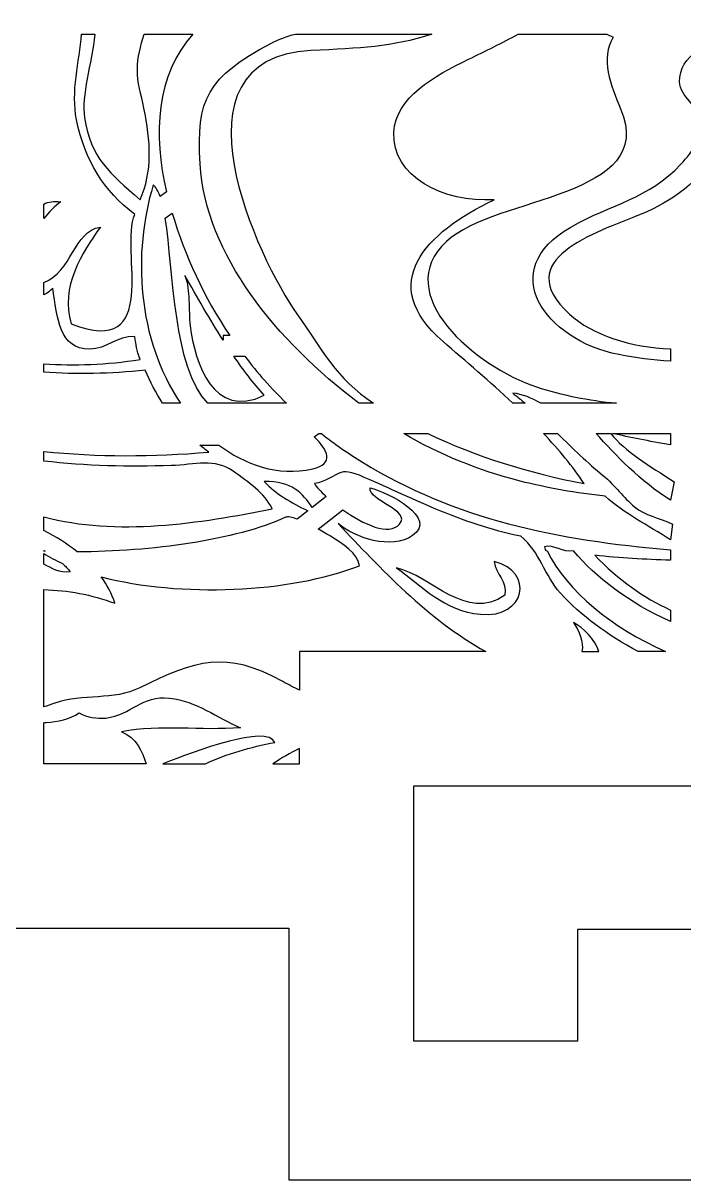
# Model space of a CAD drawing. Header units: centimetres. Extents: x -27 to -18.04, y 3.49 to 9.
# Drawn here: x -24.853 to -22.952, y 3.492 to 6.818 of the extents above; entities that cross this region are included whole.
import ezdxf

# ---------------------------------------------------------------- set-up
doc = ezdxf.new("R2010")
doc.units = ezdxf.units.CM
doc.header["$MEASUREMENT"] = 0
doc.layers.add('layer 1', color=7, linetype='Continuous')

msp = doc.modelspace()

# ---------------------------------------------------------------- linework, layer by layer
at = {"layer": 'layer 1', "color": 250}
for points, knots in [([(-26.99914, 9.00077), (-26.99914, 9.00077), (-25.39013, 9.00077), (-25.39013, 9.00077), (-25.39013, 9.00077), (-25.39013, 9.00077), (-25.39013, 8.57317), (-25.39013, 8.57317), (-25.39013, 8.57317), (-25.39013, 8.57317), (-24.87465, 8.57317), (-24.87465, 8.57317), (-24.87465, 8.57317), (-24.87465, 8.57317), (-24.87465, 8.20638), (-24.87465, 8.20638), (-24.87465, 8.20638), (-24.87465, 8.20638), (-24.08787, 8.20638), (-24.08787, 8.20638), (-24.08787, 8.20638), (-24.08787, 8.20638), (-24.08787, 9.00077), (-24.08787, 9.00077), (-24.08787, 9.00077), (-24.08787, 9.00077), (-22.51874, 9.00077), (-22.51874, 9.00077), (-22.51874, 9.00077), (-22.51874, 9.00077), (-20.94961, 9.00077), (-20.94961, 9.00077), (-20.94961, 9.00077), (-20.94961, 9.00077), (-20.94961, 8.20638), (-20.94961, 8.20638), (-20.94961, 8.20638), (-20.94961, 8.20638), (-20.16283, 8.20638), (-20.16283, 8.20638), (-20.16283, 8.20638), (-20.16283, 8.20638), (-20.16283, 8.57317), (-20.16283, 8.57317), (-20.16283, 8.57317), (-20.16283, 8.57317), (-19.64735, 8.57317), (-19.64735, 8.57317), (-19.64735, 8.57317), (-19.64735, 8.57317), (-19.64735, 9.00077), (-19.64735, 9.00077), (-19.64735, 9.00077), (-19.64735, 9.00077), (-18.03834, 9.00077), (-18.03834, 9.00077), (-18.03834, 9.00077), (-18.03834, 9.00077), (-18.03834, 7.31127), (-18.03834, 7.31127), (-18.03834, 7.31127), (-18.03834, 7.31127), (-18.37393, 7.31127), (-18.37393, 7.31127), (-18.37393, 7.31127), (-18.37393, 7.31127), (-18.37393, 5.17908), (-18.37393, 5.17908), (-18.37393, 5.17908), (-18.37393, 5.17908), (-18.03834, 5.17908), (-18.03834, 5.17908), (-18.03834, 5.17908), (-18.03834, 5.17908), (-18.03834, 3.49208), (-18.03834, 3.49208), (-18.03834, 3.49208), (-18.03834, 3.49208), (-19.64735, 3.49208), (-19.64735, 3.49208), (-19.64735, 3.49208), (-19.64735, 3.49208), (-19.64735, 3.92272), (-19.64735, 3.92272), (-19.64735, 3.92272), (-19.64735, 3.92272), (-20.16283, 3.92272), (-20.16283, 3.92272), (-20.16283, 3.92272), (-20.16283, 3.92272), (-20.16283, 4.21609), (-20.16283, 4.21609), (-20.16283, 4.21609), (-20.16283, 4.21609), (-20.94961, 4.21609), (-20.94961, 4.21609), (-20.94961, 4.21609), (-20.94961, 4.21609), (-20.94961, 3.49208), (-20.94961, 3.49208), (-20.94961, 3.49208), (-20.94961, 3.49208), (-22.51874, 3.49208), (-22.51874, 3.49208), (-22.51874, 3.49208), (-22.51874, 3.49208), (-24.08787, 3.49208), (-24.08787, 3.49208), (-24.08787, 3.49208), (-24.08787, 3.49208), (-24.08787, 4.21609), (-24.08787, 4.21609), (-24.08787, 4.21609), (-24.08787, 4.21609), (-24.87465, 4.21609), (-24.87465, 4.21609), (-24.87465, 4.21609), (-24.87465, 4.21609), (-24.87465, 3.92272), (-24.87465, 3.92272), (-24.87465, 3.92272), (-24.87465, 3.92272), (-25.39013, 3.92272), (-25.39013, 3.92272), (-25.39013, 3.92272), (-25.39013, 3.92272), (-25.39013, 3.49208), (-25.39013, 3.49208), (-25.39013, 3.49208), (-25.39013, 3.49208), (-26.99914, 3.49208), (-26.99914, 3.49208), (-26.99914, 3.49208), (-26.99914, 3.49208), (-26.99914, 5.17908), (-26.99914, 5.17908), (-26.99914, 5.17908), (-26.99914, 5.17908), (-26.66355, 5.17908), (-26.66355, 5.17908), (-26.66355, 5.17908), (-26.66355, 5.17908), (-26.66355, 7.31127), (-26.66355, 7.31127), (-26.66355, 7.31127), (-26.66355, 7.31127), (-26.99914, 7.31127), (-26.99914, 7.31127), (-26.99914, 7.31127), (-26.99914, 7.31127), (-26.99914, 9.00077), (-26.99914, 9.00077)], [0, 0, 0, 0, 0.025641, 0.025641, 0.025641, 0.025641, 0.0512821, 0.0512821, 0.0512821, 0.0512821, 0.0769231, 0.0769231, 0.0769231, 0.0769231, 0.1025641, 0.1025641, 0.1025641, 0.1025641, 0.1282051, 0.1282051, 0.1282051, 0.1282051, 0.1538462, 0.1538462, 0.1538462, 0.1538462, 0.1794872, 0.1794872, 0.1794872, 0.1794872, 0.2051282, 0.2051282, 0.2051282, 0.2051282, 0.2307692, 0.2307692, 0.2307692, 0.2307692, 0.2564103, 0.2564103, 0.2564103, 0.2564103, 0.2820513, 0.2820513, 0.2820513, 0.2820513, 0.3076923, 0.3076923, 0.3076923, 0.3076923, 0.3333333, 0.3333333, 0.3333333, 0.3333333, 0.3589744, 0.3589744, 0.3589744, 0.3589744, 0.3846154, 0.3846154, 0.3846154, 0.3846154, 0.4102564, 0.4102564, 0.4102564, 0.4102564, 0.4358974, 0.4358974, 0.4358974, 0.4358974, 0.4615385, 0.4615385, 0.4615385, 0.4615385, 0.4871795, 0.4871795, 0.4871795, 0.4871795, 0.5128205, 0.5128205, 0.5128205, 0.5128205, 0.5384615, 0.5384615, 0.5384615, 0.5384615, 0.5641026, 0.5641026, 0.5641026, 0.5641026, 0.5897436, 0.5897436, 0.5897436, 0.5897436, 0.6153846, 0.6153846, 0.6153846, 0.6153846, 0.6410256, 0.6410256, 0.6410256, 0.6410256, 0.6666667, 0.6666667, 0.6666667, 0.6666667, 0.6923077, 0.6923077, 0.6923077, 0.6923077, 0.7179487, 0.7179487, 0.7179487, 0.7179487, 0.7435897, 0.7435897, 0.7435897, 0.7435897, 0.7692308, 0.7692308, 0.7692308, 0.7692308, 0.7948718, 0.7948718, 0.7948718, 0.7948718, 0.8205128, 0.8205128, 0.8205128, 0.8205128, 0.8461538, 0.8461538, 0.8461538, 0.8461538, 0.8717949, 0.8717949, 0.8717949, 0.8717949, 0.8974359, 0.8974359, 0.8974359, 0.8974359, 0.9230769, 0.9230769, 0.9230769, 0.9230769, 0.9487179, 0.9487179, 0.9487179, 0.9487179, 1, 1, 1, 1]), ([(-24.36437, 6.78659), (-24.36437, 6.78659), (-24.50439, 6.78659), (-24.50439, 6.78659), (-24.50439, 6.78659), (-24.51485, 6.75292), (-24.52354, 6.71892), (-24.52396, 6.68565), (-24.52396, 6.68565), (-24.52446, 6.64507), (-24.51325, 6.61482), (-24.50497, 6.57405), (-24.50497, 6.57405), (-24.48568, 6.4793), (-24.47937, 6.39093), (-24.51636, 6.31061), (-24.51636, 6.31061), (-24.60237, 6.38639), (-24.65825, 6.42944), (-24.67604, 6.54652), (-24.67604, 6.54652), (-24.68543, 6.60834), (-24.65569, 6.70202), (-24.64591, 6.78659), (-24.64591, 6.78659), (-24.64591, 6.78659), (-24.6842, 6.78659), (-24.6842, 6.78659), (-24.6842, 6.78659), (-24.69131, 6.70884), (-24.71554, 6.61979), (-24.69885, 6.54048), (-24.69885, 6.54048), (-24.67379, 6.42134), (-24.621, 6.33702), (-24.53157, 6.26827), (-24.53157, 6.26827), (-24.57483, 6.16498), (-24.45265, 5.85237), (-24.71406, 5.95373), (-24.71406, 5.95373), (-24.74769, 6.06023), (-24.6821, 6.15716), (-24.63042, 6.23198), (-24.63042, 6.23198), (-24.70733, 6.21967), (-24.71199, 6.10305), (-24.79319, 6.07244), (-24.79319, 6.07244), (-24.79319, 6.07244), (-24.79319, 6.03652), (-24.79319, 6.03652), (-24.79319, 6.03652), (-24.7828, 6.0418), (-24.77407, 6.04841), (-24.76729, 6.05657), (-24.76729, 6.05657), (-24.75414, 5.96945), (-24.74835, 5.88093), (-24.66083, 5.88114), (-24.66083, 5.88114), (-24.61109, 5.88127), (-24.58334, 5.91826), (-24.53157, 5.91744), (-24.53157, 5.91744), (-24.52701, 5.89), (-24.52674, 5.88157), (-24.51636, 5.8509), (-24.51636, 5.8509), (-24.61296, 5.83587), (-24.70493, 5.8329), (-24.79319, 5.83854), (-24.79319, 5.83854), (-24.79319, 5.83854), (-24.79319, 5.81461), (-24.79319, 5.81461), (-24.79319, 5.81461), (-24.6993, 5.80798), (-24.60184, 5.80926), (-24.50115, 5.82066), (-24.50115, 5.82066), (-24.48729, 5.78679), (-24.47082, 5.75501), (-24.45164, 5.72537), (-24.45164, 5.72537), (-24.45164, 5.72537), (-24.40005, 5.72537), (-24.40005, 5.72537), (-24.40005, 5.72537), (-24.52444, 5.91052), (-24.53784, 6.15673), (-24.47834, 6.35296), (-24.47834, 6.35296), (-24.47046, 6.34663), (-24.46404, 6.3353), (-24.45863, 6.32015), (-24.45863, 6.32015), (-24.45863, 6.32015), (-24.44013, 6.33299), (-24.44013, 6.33299), (-24.44013, 6.33299), (-24.47992, 6.49519), (-24.469, 6.67253), (-24.36437, 6.78659)], [0, 0, 0, 0, 0.037037, 0.037037, 0.037037, 0.037037, 0.0740741, 0.0740741, 0.0740741, 0.0740741, 0.1111111, 0.1111111, 0.1111111, 0.1111111, 0.1481481, 0.1481481, 0.1481481, 0.1481481, 0.1851852, 0.1851852, 0.1851852, 0.1851852, 0.2222222, 0.2222222, 0.2222222, 0.2222222, 0.2592593, 0.2592593, 0.2592593, 0.2592593, 0.2962963, 0.2962963, 0.2962963, 0.2962963, 0.3333333, 0.3333333, 0.3333333, 0.3333333, 0.3703704, 0.3703704, 0.3703704, 0.3703704, 0.4074074, 0.4074074, 0.4074074, 0.4074074, 0.4444444, 0.4444444, 0.4444444, 0.4444444, 0.4814815, 0.4814815, 0.4814815, 0.4814815, 0.5185185, 0.5185185, 0.5185185, 0.5185185, 0.5555556, 0.5555556, 0.5555556, 0.5555556, 0.5925926, 0.5925926, 0.5925926, 0.5925926, 0.6296296, 0.6296296, 0.6296296, 0.6296296, 0.6666667, 0.6666667, 0.6666667, 0.6666667, 0.7037037, 0.7037037, 0.7037037, 0.7037037, 0.7407407, 0.7407407, 0.7407407, 0.7407407, 0.7777778, 0.7777778, 0.7777778, 0.7777778, 0.8148148, 0.8148148, 0.8148148, 0.8148148, 0.8518519, 0.8518519, 0.8518519, 0.8518519, 0.8888889, 0.8888889, 0.8888889, 0.8888889, 0.9259259, 0.9259259, 0.9259259, 0.9259259, 1, 1, 1, 1]), ([(-23.67664, 6.78659), (-23.67664, 6.78659), (-24.06912, 6.78659), (-24.06912, 6.78659), (-24.06912, 6.78659), (-24.09348, 6.78046), (-24.11719, 6.77187), (-24.14, 6.75983), (-24.14, 6.75983), (-24.32346, 6.66299), (-24.35443, 6.59972), (-24.34359, 6.41382), (-24.34359, 6.41382), (-24.32827, 6.15094), (-24.12257, 5.90476), (-23.88733, 5.72537), (-23.88733, 5.72537), (-23.88733, 5.72537), (-23.84448, 5.72537), (-23.84448, 5.72537), (-23.84448, 5.72537), (-23.95252, 5.79599), (-23.99352, 5.88118), (-24.06504, 5.98208), (-24.06504, 5.98208), (-24.176, 6.1386), (-24.44907, 6.71693), (-24.02502, 6.73929), (-24.02502, 6.73929), (-23.88081, 6.74689), (-23.79471, 6.74833), (-23.67664, 6.78659)], [0, 0, 0, 0, 0.1111111, 0.1111111, 0.1111111, 0.1111111, 0.2222222, 0.2222222, 0.2222222, 0.2222222, 0.3333333, 0.3333333, 0.3333333, 0.3333333, 0.4444444, 0.4444444, 0.4444444, 0.4444444, 0.5555556, 0.5555556, 0.5555556, 0.5555556, 0.6666667, 0.6666667, 0.6666667, 0.6666667, 0.7777778, 0.7777778, 0.7777778, 0.7777778, 1, 1, 1, 1]), ([(-23.17325, 6.78659), (-23.17325, 6.78659), (-23.42858, 6.78659), (-23.42858, 6.78659), (-23.42858, 6.78659), (-23.47416, 6.76157), (-23.52265, 6.73793), (-23.57108, 6.71458), (-23.57108, 6.71458), (-23.66895, 6.66738), (-23.78186, 6.60468), (-23.78633, 6.50417), (-23.78633, 6.50417), (-23.79194, 6.37798), (-23.64421, 6.30125), (-23.49735, 6.31061), (-23.49735, 6.31061), (-23.69778, 6.21524), (-23.83653, 6.06844), (-23.64482, 5.90265), (-23.64482, 5.90265), (-23.57933, 5.84603), (-23.50967, 5.78711), (-23.44373, 5.72537), (-23.44373, 5.72537), (-23.44373, 5.72537), (-23.40897, 5.72537), (-23.40897, 5.72537), (-23.40897, 5.72537), (-23.42081, 5.73559), (-23.43253, 5.74524), (-23.44413, 5.75412), (-23.44413, 5.75412), (-23.41618, 5.75194), (-23.38998, 5.73987), (-23.36309, 5.72537), (-23.36309, 5.72537), (-23.36309, 5.72537), (-23.14601, 5.72537), (-23.14601, 5.72537), (-23.14601, 5.72537), (-23.22582, 5.73364), (-23.30313, 5.74853), (-23.37568, 5.77226), (-23.37568, 5.77226), (-23.55047, 5.82945), (-23.79869, 6.03926), (-23.63453, 6.19077), (-23.63453, 6.19077), (-23.49256, 6.32178), (-23.02479, 6.31523), (-23.13405, 6.57187), (-23.13405, 6.57187), (-23.16298, 6.63979), (-23.19269, 6.7163), (-23.15525, 6.77833), (-23.15525, 6.77833), (-23.15525, 6.77833), (-23.17325, 6.78659), (-23.17325, 6.78659)], [0, 0, 0, 0, 0.0625, 0.0625, 0.0625, 0.0625, 0.125, 0.125, 0.125, 0.125, 0.1875, 0.1875, 0.1875, 0.1875, 0.25, 0.25, 0.25, 0.25, 0.3125, 0.3125, 0.3125, 0.3125, 0.375, 0.375, 0.375, 0.375, 0.4375, 0.4375, 0.4375, 0.4375, 0.5, 0.5, 0.5, 0.5, 0.5625, 0.5625, 0.5625, 0.5625, 0.625, 0.625, 0.625, 0.625, 0.6875, 0.6875, 0.6875, 0.6875, 0.75, 0.75, 0.75, 0.75, 0.8125, 0.8125, 0.8125, 0.8125, 0.875, 0.875, 0.875, 0.875, 1, 1, 1, 1]), ([(-22.70782, 6.78659), (-22.70782, 6.78659), (-22.80979, 6.78659), (-22.80979, 6.78659), (-22.80979, 6.78659), (-22.88159, 6.76294), (-22.96526, 6.72613), (-22.96459, 6.64935), (-22.96459, 6.64935), (-22.96422, 6.60687), (-22.90735, 6.57813), (-22.90337, 6.53641), (-22.90337, 6.53641), (-22.89873, 6.48782), (-22.92505, 6.45121), (-22.96086, 6.41255), (-22.96086, 6.41255), (-23.05267, 6.31343), (-23.16088, 6.29798), (-23.27683, 6.23198), (-23.27683, 6.23198), (-23.49556, 6.10748), (-23.35173, 5.90749), (-23.13903, 5.86497), (-23.13903, 5.86497), (-23.09129, 5.85543), (-23.04111, 5.84873), (-22.99062, 5.84632), (-22.99062, 5.84632), (-22.99062, 5.84632), (-22.99062, 5.88199), (-22.99062, 5.88199), (-22.99062, 5.88199), (-23.10432, 5.88609), (-23.21487, 5.9206), (-23.28129, 5.9818), (-23.28129, 5.9818), (-23.4527, 6.13979), (-23.20949, 6.21337), (-23.07475, 6.26914), (-23.07475, 6.26914), (-22.9891, 6.30458), (-22.89555, 6.36729), (-22.87254, 6.44211), (-22.87254, 6.44211), (-22.86087, 6.48011), (-22.85393, 6.52056), (-22.86041, 6.5596), (-22.86041, 6.5596), (-22.86641, 6.59572), (-22.90924, 6.62196), (-22.89999, 6.65483), (-22.89999, 6.65483), (-22.87942, 6.728), (-22.79245, 6.76649), (-22.70782, 6.78659)], [0, 0, 0, 0, 0.0666667, 0.0666667, 0.0666667, 0.0666667, 0.1333333, 0.1333333, 0.1333333, 0.1333333, 0.2, 0.2, 0.2, 0.2, 0.2666667, 0.2666667, 0.2666667, 0.2666667, 0.3333333, 0.3333333, 0.3333333, 0.3333333, 0.4, 0.4, 0.4, 0.4, 0.4666667, 0.4666667, 0.4666667, 0.4666667, 0.5333333, 0.5333333, 0.5333333, 0.5333333, 0.6, 0.6, 0.6, 0.6, 0.6666667, 0.6666667, 0.6666667, 0.6666667, 0.7333333, 0.7333333, 0.7333333, 0.7333333, 0.8, 0.8, 0.8, 0.8, 0.8666667, 0.8666667, 0.8666667, 0.8666667, 1, 1, 1, 1]), ([(-24.79319, 6.29798), (-24.79319, 6.29798), (-24.79319, 6.25651), (-24.79319, 6.25651), (-24.79319, 6.25651), (-24.7782, 6.27555), (-24.7611, 6.29214), (-24.74448, 6.30456), (-24.74448, 6.30456), (-24.7637, 6.30763), (-24.77944, 6.30455), (-24.79319, 6.29798)], [0, 0, 0, 0, 0.25, 0.25, 0.25, 0.25, 0.5, 0.5, 0.5, 0.5, 1, 1, 1, 1]), ([(-24.32138, 5.72537), (-24.32138, 5.72537), (-24.09502, 5.72537), (-24.09502, 5.72537), (-24.09502, 5.72537), (-24.13909, 5.76812), (-24.17912, 5.81332), (-24.21525, 5.8605), (-24.21525, 5.8605), (-24.21525, 5.8605), (-24.24661, 5.8605), (-24.24661, 5.8605), (-24.24661, 5.8605), (-24.21958, 5.82128), (-24.1907, 5.78353), (-24.15894, 5.74808), (-24.15894, 5.74808), (-24.30584, 5.67653), (-24.35906, 5.84191), (-24.37187, 5.94768), (-24.37187, 5.94768), (-24.37783, 5.99692), (-24.37065, 6.04669), (-24.38708, 6.09285), (-24.38708, 6.09285), (-24.35144, 6.03022), (-24.31607, 5.96735), (-24.27748, 5.90705), (-24.27748, 5.90705), (-24.27748, 5.90705), (-24.27748, 5.92021), (-24.27748, 5.92021), (-24.27748, 5.92021), (-24.27748, 5.92021), (-24.25821, 5.92021), (-24.25821, 5.92021), (-24.25821, 5.92021), (-24.33247, 6.03018), (-24.38713, 6.14922), (-24.42355, 6.27182), (-24.42355, 6.27182), (-24.42355, 6.27182), (-24.444, 6.25762), (-24.444, 6.25762), (-24.444, 6.25762), (-24.41929, 6.10537), (-24.42092, 5.82457), (-24.32138, 5.72537)], [0, 0, 0, 0, 0.0769231, 0.0769231, 0.0769231, 0.0769231, 0.1538462, 0.1538462, 0.1538462, 0.1538462, 0.2307692, 0.2307692, 0.2307692, 0.2307692, 0.3076923, 0.3076923, 0.3076923, 0.3076923, 0.3846154, 0.3846154, 0.3846154, 0.3846154, 0.4615385, 0.4615385, 0.4615385, 0.4615385, 0.5384615, 0.5384615, 0.5384615, 0.5384615, 0.6153846, 0.6153846, 0.6153846, 0.6153846, 0.6923077, 0.6923077, 0.6923077, 0.6923077, 0.7692308, 0.7692308, 0.7692308, 0.7692308, 0.8461538, 0.8461538, 0.8461538, 0.8461538, 1, 1, 1, 1]), ([(-23.99474, 5.63798), (-23.99474, 5.63798), (-24.0016, 5.63798), (-24.0016, 5.63798), (-24.0016, 5.63798), (-24.0016, 5.63798), (-24.01526, 5.6285), (-24.01526, 5.6285), (-24.01526, 5.6285), (-23.97506, 5.5899), (-23.95656, 5.55141), (-24.01967, 5.53668), (-24.01967, 5.53668), (-24.12018, 5.51323), (-24.21675, 5.55017), (-24.28924, 5.60509), (-24.28924, 5.60509), (-24.28924, 5.60509), (-24.34474, 5.60509), (-24.34474, 5.60509), (-24.34474, 5.60509), (-24.3363, 5.5981), (-24.32761, 5.59132), (-24.31864, 5.58475), (-24.31864, 5.58475), (-24.47899, 5.57075), (-24.63996, 5.57085), (-24.79319, 5.58647), (-24.79319, 5.58647), (-24.79319, 5.58647), (-24.79319, 5.55879), (-24.79319, 5.55879), (-24.79319, 5.55879), (-24.67194, 5.54514), (-24.54882, 5.54193), (-24.42656, 5.546), (-24.42656, 5.546), (-24.35878, 5.54826), (-24.3002, 5.56732), (-24.24884, 5.53017), (-24.24884, 5.53017), (-24.20474, 5.49826), (-24.15812, 5.46715), (-24.13613, 5.42144), (-24.13613, 5.42144), (-24.34297, 5.38049), (-24.5845, 5.34161), (-24.79319, 5.3991), (-24.79319, 5.3991), (-24.79319, 5.3991), (-24.79319, 5.35919), (-24.79319, 5.35919), (-24.79319, 5.35919), (-24.75796, 5.3414), (-24.72538, 5.32105), (-24.69668, 5.29792), (-24.69668, 5.29792), (-24.48529, 5.29869), (-24.24086, 5.33082), (-24.09811, 5.39724), (-24.09811, 5.39724), (-24.09175, 5.4002), (-24.07931, 5.39755), (-24.06445, 5.39205), (-24.06445, 5.39205), (-24.06445, 5.39205), (-24.03367, 5.41599), (-24.03367, 5.41599), (-24.03367, 5.41599), (-24.08149, 5.4392), (-24.12647, 5.46466), (-24.15894, 5.50006), (-24.15894, 5.50006), (-24.07965, 5.50181), (-24.04774, 5.4659), (-24.0212, 5.42569), (-24.0212, 5.42569), (-24.0212, 5.42569), (-23.98071, 5.45717), (-23.98071, 5.45717), (-23.98071, 5.45717), (-23.99706, 5.47196), (-24.00922, 5.48523), (-24.01445, 5.49402), (-24.01445, 5.49402), (-23.94675, 5.50781), (-23.95193, 5.54587), (-23.88542, 5.51801), (-23.88542, 5.51801), (-23.81118, 5.48691), (-23.73952, 5.45205), (-23.66529, 5.42093), (-23.66529, 5.42093), (-23.58751, 5.38832), (-23.50662, 5.36036), (-23.42131, 5.3428), (-23.42131, 5.3428), (-23.36512, 5.2984), (-23.35304, 5.22975), (-23.30725, 5.17948), (-23.30725, 5.17948), (-23.24797, 5.11439), (-23.17, 5.05737), (-23.0837, 5.01145), (-23.0837, 5.01145), (-23.0837, 5.01145), (-23.00465, 5.01145), (-23.00465, 5.01145), (-23.00465, 5.01145), (-23.16054, 5.0804), (-23.28566, 5.18315), (-23.34527, 5.30045), (-23.34527, 5.30045), (-23.35266, 5.30061), (-23.35118, 5.30785), (-23.35288, 5.31255), (-23.35288, 5.31255), (-23.32642, 5.31992), (-23.30038, 5.29545), (-23.26922, 5.30045), (-23.26922, 5.30045), (-23.2061, 5.22457), (-23.10949, 5.15098), (-22.99062, 5.09781), (-22.99062, 5.09781), (-22.99062, 5.09781), (-22.99062, 5.13062), (-22.99062, 5.13062), (-22.99062, 5.13062), (-23.06778, 5.16645), (-23.14035, 5.21736), (-23.2084, 5.28835), (-23.2084, 5.28835), (-23.1361, 5.27953), (-23.06338, 5.27649), (-22.99062, 5.27371), (-22.99062, 5.27371), (-22.99062, 5.27371), (-22.99062, 5.30412), (-22.99062, 5.30412), (-22.99062, 5.30412), (-23.31589, 5.33054), (-23.61229, 5.39285), (-23.87641, 5.55568), (-23.87641, 5.55568), (-23.91817, 5.58142), (-23.9576, 5.60892), (-23.99474, 5.63798)], [0, 0, 0, 0, 0.0263158, 0.0263158, 0.0263158, 0.0263158, 0.0526316, 0.0526316, 0.0526316, 0.0526316, 0.0789474, 0.0789474, 0.0789474, 0.0789474, 0.1052632, 0.1052632, 0.1052632, 0.1052632, 0.1315789, 0.1315789, 0.1315789, 0.1315789, 0.1578947, 0.1578947, 0.1578947, 0.1578947, 0.1842105, 0.1842105, 0.1842105, 0.1842105, 0.2105263, 0.2105263, 0.2105263, 0.2105263, 0.2368421, 0.2368421, 0.2368421, 0.2368421, 0.2631579, 0.2631579, 0.2631579, 0.2631579, 0.2894737, 0.2894737, 0.2894737, 0.2894737, 0.3157895, 0.3157895, 0.3157895, 0.3157895, 0.3421053, 0.3421053, 0.3421053, 0.3421053, 0.3684211, 0.3684211, 0.3684211, 0.3684211, 0.3947368, 0.3947368, 0.3947368, 0.3947368, 0.4210526, 0.4210526, 0.4210526, 0.4210526, 0.4473684, 0.4473684, 0.4473684, 0.4473684, 0.4736842, 0.4736842, 0.4736842, 0.4736842, 0.5, 0.5, 0.5, 0.5, 0.5263158, 0.5263158, 0.5263158, 0.5263158, 0.5526316, 0.5526316, 0.5526316, 0.5526316, 0.5789474, 0.5789474, 0.5789474, 0.5789474, 0.6052632, 0.6052632, 0.6052632, 0.6052632, 0.6315789, 0.6315789, 0.6315789, 0.6315789, 0.6578947, 0.6578947, 0.6578947, 0.6578947, 0.6842105, 0.6842105, 0.6842105, 0.6842105, 0.7105263, 0.7105263, 0.7105263, 0.7105263, 0.7368421, 0.7368421, 0.7368421, 0.7368421, 0.7631579, 0.7631579, 0.7631579, 0.7631579, 0.7894737, 0.7894737, 0.7894737, 0.7894737, 0.8157895, 0.8157895, 0.8157895, 0.8157895, 0.8421053, 0.8421053, 0.8421053, 0.8421053, 0.8684211, 0.8684211, 0.8684211, 0.8684211, 0.8947368, 0.8947368, 0.8947368, 0.8947368, 0.9210526, 0.9210526, 0.9210526, 0.9210526, 0.9473684, 0.9473684, 0.9473684, 0.9473684, 1, 1, 1, 1]), ([(-23.31541, 5.63798), (-23.31541, 5.63798), (-23.35554, 5.63798), (-23.35554, 5.63798), (-23.35554, 5.63798), (-23.31184, 5.59165), (-23.27195, 5.54373), (-23.2388, 5.49402), (-23.2388, 5.49402), (-23.39748, 5.52457), (-23.55074, 5.57202), (-23.68847, 5.63798), (-23.68847, 5.63798), (-23.68847, 5.63798), (-23.75774, 5.63798), (-23.75774, 5.63798), (-23.75774, 5.63798), (-23.6563, 5.57863), (-23.54376, 5.53238), (-23.42307, 5.50149), (-23.42307, 5.50149), (-23.34324, 5.48105), (-23.26097, 5.46701), (-23.17797, 5.45772), (-23.17797, 5.45772), (-23.12365, 5.40877), (-23.05464, 5.37316), (-22.99062, 5.33294), (-22.99062, 5.33294), (-22.99062, 5.33294), (-22.98507, 5.37794), (-22.98507, 5.37794), (-22.98507, 5.37794), (-23.02351, 5.39656), (-23.06422, 5.40216), (-23.09432, 5.42749), (-23.09432, 5.42749), (-23.12659, 5.45463), (-23.14767, 5.48747), (-23.18559, 5.51822), (-23.18559, 5.51822), (-23.22816, 5.55276), (-23.27193, 5.59571), (-23.31541, 5.63798)], [0, 0, 0, 0, 0.0833333, 0.0833333, 0.0833333, 0.0833333, 0.1666667, 0.1666667, 0.1666667, 0.1666667, 0.25, 0.25, 0.25, 0.25, 0.3333333, 0.3333333, 0.3333333, 0.3333333, 0.4166667, 0.4166667, 0.4166667, 0.4166667, 0.5, 0.5, 0.5, 0.5, 0.5833333, 0.5833333, 0.5833333, 0.5833333, 0.6666667, 0.6666667, 0.6666667, 0.6666667, 0.75, 0.75, 0.75, 0.75, 0.8333333, 0.8333333, 0.8333333, 0.8333333, 1, 1, 1, 1]), ([(-23.1618, 5.63798), (-23.1618, 5.63798), (-23.20439, 5.63798), (-23.20439, 5.63798), (-23.20439, 5.63798), (-23.1504, 5.57773), (-23.0751, 5.49916), (-22.99062, 5.44665), (-22.99062, 5.44665), (-22.99062, 5.44665), (-22.97952, 5.49955), (-22.97952, 5.49955), (-22.97952, 5.49955), (-23.05121, 5.54412), (-23.1231, 5.58911), (-23.1618, 5.63798)], [0, 0, 0, 0, 0.2, 0.2, 0.2, 0.2, 0.4, 0.4, 0.4, 0.4, 0.6, 0.6, 0.6, 0.6, 1, 1, 1, 1]), ([(-22.99062, 5.63798), (-22.99062, 5.63798), (-23.15705, 5.63798), (-23.15705, 5.63798), (-23.15705, 5.63798), (-23.10849, 5.62764), (-23.05192, 5.61616), (-22.99062, 5.60563), (-22.99062, 5.60563), (-22.99062, 5.60563), (-22.99062, 5.63798), (-22.99062, 5.63798)], [0, 0, 0, 0, 0.25, 0.25, 0.25, 0.25, 0.5, 0.5, 0.5, 0.5, 1, 1, 1, 1]), ([(-23.93275, 5.41883), (-23.93275, 5.41883), (-24.00421, 5.36326), (-24.00421, 5.36326), (-24.00421, 5.36326), (-23.98903, 5.35493), (-23.97601, 5.34719), (-23.96883, 5.3428), (-23.96883, 5.3428), (-23.93344, 5.32116), (-23.89032, 5.29385), (-23.88518, 5.25811), (-23.88518, 5.25811), (-24.08559, 5.17944), (-24.40021, 5.16666), (-24.62777, 5.22614), (-24.62777, 5.22614), (-24.61104, 5.20282), (-24.59765, 5.17753), (-24.58836, 5.15012), (-24.58836, 5.15012), (-24.65666, 5.17508), (-24.72409, 5.18748), (-24.79319, 5.18938), (-24.79319, 5.18938), (-24.79319, 5.18938), (-24.79319, 4.85223), (-24.79319, 4.85223), (-24.79319, 4.85223), (-24.78267, 4.85537), (-24.77216, 4.85883), (-24.7617, 4.86249), (-24.7617, 4.86249), (-24.67946, 4.89117), (-24.59357, 4.86916), (-24.51641, 4.90725), (-24.51641, 4.90725), (-24.35727, 4.98581), (-24.26923, 5.01612), (-24.10543, 4.92481), (-24.10543, 4.92481), (-24.08956, 4.91596), (-24.0735, 4.90785), (-24.05725, 4.90044), (-24.05725, 4.90044), (-24.05725, 4.90044), (-24.05725, 5.01145), (-24.05725, 5.01145), (-24.05725, 5.01145), (-24.05725, 5.01145), (-23.52205, 5.01145), (-23.52205, 5.01145), (-23.52205, 5.01145), (-23.69078, 5.10535), (-23.82466, 5.24974), (-23.94602, 5.37908), (-23.94602, 5.37908), (-23.90012, 5.3378), (-23.79269, 5.30336), (-23.73229, 5.34458), (-23.73229, 5.34458), (-23.65808, 5.39524), (-23.80166, 5.46936), (-23.85477, 5.48192), (-23.85477, 5.48192), (-23.85826, 5.44291), (-23.73443, 5.41815), (-23.76973, 5.37756), (-23.76973, 5.37756), (-23.80034, 5.34234), (-23.87377, 5.37689), (-23.93275, 5.41883)], [0, 0, 0, 0, 0.0526316, 0.0526316, 0.0526316, 0.0526316, 0.1052632, 0.1052632, 0.1052632, 0.1052632, 0.1578947, 0.1578947, 0.1578947, 0.1578947, 0.2105263, 0.2105263, 0.2105263, 0.2105263, 0.2631579, 0.2631579, 0.2631579, 0.2631579, 0.3157895, 0.3157895, 0.3157895, 0.3157895, 0.3684211, 0.3684211, 0.3684211, 0.3684211, 0.4210526, 0.4210526, 0.4210526, 0.4210526, 0.4736842, 0.4736842, 0.4736842, 0.4736842, 0.5263158, 0.5263158, 0.5263158, 0.5263158, 0.5789474, 0.5789474, 0.5789474, 0.5789474, 0.6315789, 0.6315789, 0.6315789, 0.6315789, 0.6842105, 0.6842105, 0.6842105, 0.6842105, 0.7368421, 0.7368421, 0.7368421, 0.7368421, 0.7894737, 0.7894737, 0.7894737, 0.7894737, 0.8421053, 0.8421053, 0.8421053, 0.8421053, 0.8947368, 0.8947368, 0.8947368, 0.8947368, 1, 1, 1, 1]), ([(-24.79319, 5.30205), (-24.79319, 5.30205), (-24.79319, 5.29987), (-24.79319, 5.29987), (-24.79319, 5.29987), (-24.7918, 5.29981), (-24.79041, 5.29974), (-24.78902, 5.29968), (-24.78902, 5.29968), (-24.79039, 5.30048), (-24.79179, 5.30126), (-24.79319, 5.30205)], [0, 0, 0, 0, 0.25, 0.25, 0.25, 0.25, 0.5, 0.5, 0.5, 0.5, 1, 1, 1, 1]), ([(-24.79319, 5.29272), (-24.79319, 5.29272), (-24.79319, 5.26225), (-24.79319, 5.26225), (-24.79319, 5.26225), (-24.76933, 5.25145), (-24.74909, 5.23564), (-24.71763, 5.24086), (-24.71763, 5.24086), (-24.72325, 5.24878), (-24.73063, 5.25674), (-24.73939, 5.2646), (-24.73939, 5.2646), (-24.75864, 5.27322), (-24.77666, 5.28259), (-24.79319, 5.29272)], [0, 0, 0, 0, 0.2, 0.2, 0.2, 0.2, 0.4, 0.4, 0.4, 0.4, 0.6, 0.6, 0.6, 0.6, 1, 1, 1, 1]), ([(-23.77873, 5.25206), (-23.67886, 5.22916), (-23.57751, 5.09502), (-23.46695, 5.17343), (-23.46695, 5.17343), (-23.4584, 5.21266), (-23.49479, 5.23372), (-23.49735, 5.27021), (-23.49735, 5.27021), (-23.3815, 5.24127), (-23.4061, 5.10612), (-23.53689, 5.11827), (-23.53689, 5.11827), (-23.64101, 5.12793), (-23.7069, 5.19994), (-23.77873, 5.25206)], [0, 0, 0, 0, 0.2, 0.2, 0.2, 0.2, 0.4, 0.4, 0.4, 0.4, 0.6, 0.6, 0.6, 0.6, 1, 1, 1, 1]), ([(-23.24532, 5.01145), (-23.23839, 5.03887), (-23.25478, 5.07122), (-23.26922, 5.09479), (-23.26922, 5.09479), (-23.24166, 5.08067), (-23.20645, 5.0446), (-23.19655, 5.01145), (-23.19655, 5.01145), (-23.19655, 5.01145), (-23.24532, 5.01145), (-23.24532, 5.01145)], [0, 0, 0, 0, 0.25, 0.25, 0.25, 0.25, 0.5, 0.5, 0.5, 0.5, 1, 1, 1, 1]), ([(-24.79319, 4.80657), (-24.79319, 4.80657), (-24.79319, 4.68849), (-24.79319, 4.68849), (-24.79319, 4.68849), (-24.79319, 4.68849), (-24.49888, 4.68849), (-24.49888, 4.68849), (-24.49888, 4.68849), (-24.51023, 4.72405), (-24.52595, 4.76332), (-24.56957, 4.78026), (-24.56957, 4.78026), (-24.45708, 4.80228), (-24.34127, 4.78273), (-24.22739, 4.79235), (-24.22739, 4.79235), (-24.29464, 4.82065), (-24.35268, 4.86849), (-24.43107, 4.87731), (-24.43107, 4.87731), (-24.51104, 4.88632), (-24.54168, 4.82909), (-24.61395, 4.82006), (-24.61395, 4.82006), (-24.64179, 4.81733), (-24.66756, 4.82221), (-24.69125, 4.83469), (-24.69125, 4.83469), (-24.71795, 4.81742), (-24.75284, 4.80951), (-24.78651, 4.807), (-24.78651, 4.807), (-24.78871, 4.80683), (-24.79094, 4.80669), (-24.79319, 4.80657)], [0, 0, 0, 0, 0.1, 0.1, 0.1, 0.1, 0.2, 0.2, 0.2, 0.2, 0.3, 0.3, 0.3, 0.3, 0.4, 0.4, 0.4, 0.4, 0.5, 0.5, 0.5, 0.5, 0.6, 0.6, 0.6, 0.6, 0.7, 0.7, 0.7, 0.7, 0.8, 0.8, 0.8, 0.8, 1, 1, 1, 1]), ([(-24.45093, 4.68849), (-24.35611, 4.72607), (-24.152, 4.80168), (-24.12852, 4.75001), (-24.12852, 4.75001), (-24.19762, 4.7367), (-24.26752, 4.71763), (-24.32786, 4.68849), (-24.32786, 4.68849), (-24.32786, 4.68849), (-24.45093, 4.68849), (-24.45093, 4.68849)], [0, 0, 0, 0, 0.25, 0.25, 0.25, 0.25, 0.5, 0.5, 0.5, 0.5, 1, 1, 1, 1]), ([(-24.1339, 4.68849), (-24.10955, 4.70468), (-24.08435, 4.71988), (-24.05725, 4.73252), (-24.05725, 4.73252), (-24.05725, 4.73252), (-24.05725, 4.68849), (-24.05725, 4.68849), (-24.05725, 4.68849), (-24.05725, 4.68849), (-24.1339, 4.68849), (-24.1339, 4.68849)], [0, 0, 0, 0, 0.25, 0.25, 0.25, 0.25, 0.5, 0.5, 0.5, 0.5, 1, 1, 1, 1]), ([(-22.87808, 4.62506), (-22.87808, 4.62506), (-23.72852, 4.62506), (-23.72852, 4.62506), (-23.72852, 4.62506), (-23.72852, 4.40473), (-23.72852, 4.11106), (-23.72852, 3.89104), (-23.72852, 3.89104), (-23.72852, 3.89104), (-23.25814, 3.89104), (-23.25814, 3.89104), (-23.25814, 3.89104), (-23.25814, 3.89104), (-23.25814, 4.21227), (-23.25814, 4.21227), (-23.25814, 4.21227), (-23.25814, 4.21227), (-22.87808, 4.21227), (-22.87808, 4.21227), (-22.87808, 4.21227), (-22.87808, 4.21227), (-22.87808, 4.62506), (-22.87808, 4.62506)], [0, 0, 0, 0, 0.1428571, 0.1428571, 0.1428571, 0.1428571, 0.2857143, 0.2857143, 0.2857143, 0.2857143, 0.4285714, 0.4285714, 0.4285714, 0.4285714, 0.5714286, 0.5714286, 0.5714286, 0.5714286, 0.7142857, 0.7142857, 0.7142857, 0.7142857, 1, 1, 1, 1])]:
    msp.add_open_spline(points, degree=3, knots=knots, dxfattribs=at)

doc.saveas('drawing.dxf')
